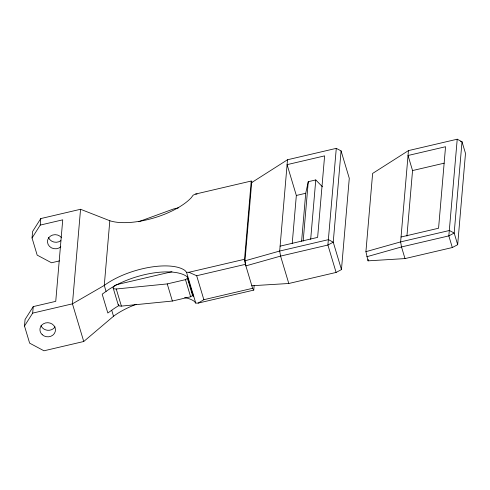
<?xml version="1.0" encoding="UTF-8"?>
<svg xmlns="http://www.w3.org/2000/svg" width="490" height="490" viewBox="0 0 490 490"><rect width="100%" height="100%" fill="white"/><g stroke="black" fill="none" stroke-linecap="round" stroke-linejoin="round"><path stroke-width="0.73" d="M136.171 304.321A49.876 19.729 -16.7 0 0 113.515 316.252L83.747 341.499L43.977 350.791L29.639 343.153L24.5 326.028L25.057 319.511L33.234 306.605L55.744 301.344L62.732 219.832L40.217 225.094L32.046 237.999L37.179 255.125L51.517 262.769L59.511 260.901M32.046 237.999L32.603 231.482L40.78 218.577L80.55 209.279L109.815 220.733A49.876 19.729 -16.7 0 0 191.174 197.819L193.127 195.192L195.626 194.04L251.229 181.037L252.007 182.237M24.5 326.028L32.677 313.122L33.234 306.605M40.217 225.094L40.78 218.577M80.55 209.279L72.447 303.831L83.747 341.499M109.815 220.733L104.272 285.431L106.067 291.421L102.183 294.178L107.831 313.012L111.72 310.256A49.876 19.729 -16.7 0 1 118.96 305.533M118.396 304.235A5.629 2.223 -16.7 0 0 121.391 306.109L172.382 301.038L190.628 296.775L192.576 295.501L187.437 278.381L187.56 276.924M192.576 295.501L192.76 293.32M184.626 297.589A49.876 19.729 -16.7 0 1 194.193 301.289L195.767 303.089L198.174 303.102L253.771 290.105L252.601 288.31L245.41 264.343L244.522 259.284L251.229 181.037M341.071 150.902L333.243 242.189L327.896 245.037L280.574 256.099L245.87 265.88L244.982 260.827L251.689 182.58L287.507 159.758L336.287 148.354L341.071 150.902L349.284 178.299L341.463 269.586L336.109 272.434L288.794 283.496L251.829 285.743M253.771 290.105L254.157 285.548M287.507 159.758L279.686 251.045L280.574 256.099L288.794 283.496M292.224 243.457L296.34 195.467L287.091 164.646L324.613 155.875L317.63 237.381L280.108 246.152M301.607 241.264L305.717 193.274L308.265 181.686L315.768 179.934L322.432 186.782M303.169 241.105L308.265 181.686M310.678 239.347L315.768 179.934M336.287 148.354L327.896 245.037L336.109 272.434M365.92 251.676L372.627 173.429L408.452 150.608L457.225 139.209L462.009 141.757L465.5 153.395L457.678 244.688L452.325 247.536L405.003 258.591L368.045 260.845L365.92 251.676L400.624 241.895L449.404 230.496L454.181 233.044L457.678 244.688M368.045 260.845L368.174 259.332M408.452 150.608L400.624 241.895L401.512 246.948L405.003 258.591M406.939 236.076L412.549 170.563L408.029 155.495L445.551 146.731L438.568 228.236L401.047 237.007M457.225 139.209L448.834 235.892L452.325 247.536M192.392 295.299L193.225 296.248L193.329 295.041M171.959 271.711L116.626 284.647A5.629 2.223 -16.7 0 0 113.117 287.593A5.629 2.223 -16.7 0 0 116.253 288.99L167.243 283.918L185.489 279.649L187.437 278.381M198.174 303.102L203.858 299.702L252.601 288.31M138.639 221.719L173.668 208.936L178.776 207.742M244.982 260.827L279.686 251.045L328.465 239.641L333.243 242.189L341.463 269.586M366.808 256.736L401.512 246.948L448.834 235.892L454.181 233.044L462.009 141.757L460.557 141.635M296.34 195.467L305.717 193.274M412.549 170.563L444.185 163.17M32.677 313.122L72.447 303.831L104.272 285.431A49.876 19.729 -16.7 0 1 184.944 270.468L186.525 272.269L188.926 272.281L244.522 259.284M188.926 272.281L196.668 275.735L245.41 264.343M195.626 194.04L197.084 194.071M196.668 275.735L203.858 299.702M186.525 272.269L195.767 303.089M193.225 296.248L187.572 277.414L186.745 276.464A49.876 19.729 -16.7 0 0 106.067 291.421M185.489 279.649L190.628 296.775M167.243 283.918L172.382 301.038M116.253 288.99L121.391 306.109M113.184 288.028L118.317 305.148M111.72 310.256L113.515 316.252M55.021 326.848A7.785 7.062 4.9 0 1 47.628 330.278A7.785 7.062 4.9 0 1 40.964 325.587M60.785 246.795A7.785 7.062 4.9 0 1 49.466 246.378A7.785 7.062 4.9 0 1 50.39 236.143A7.785 7.062 4.9 0 1 61.599 237.748M60.846 240.682A7.785 7.062 4.9 0 1 48.51 237.558M42.232 334.707A7.785 7.062 4.9 0 0 55.229 331.669A7.785 7.062 4.9 0 0 45.65 322.916A7.785 7.062 4.9 0 0 42.232 334.707"/></g></svg>
